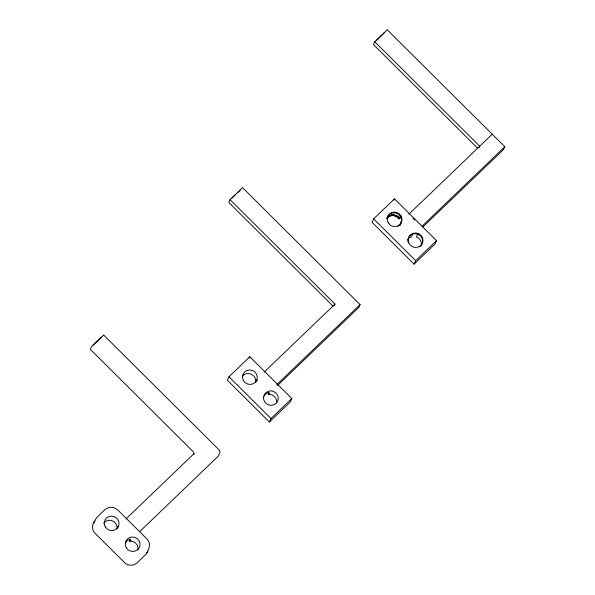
<?xml version="1.0" encoding="UTF-8"?>
<svg xmlns="http://www.w3.org/2000/svg" width="595" height="595" viewBox="0 0 595 595"><rect width="100%" height="100%" fill="white"/><g stroke="black" fill="none" stroke-linecap="round" stroke-linejoin="round"><path stroke-width="0.89" d="M103.627 335.149L92.441 345.546L90.187 349.213L193.092 451.583A2.975 2.878 24.4 0 1 193.873 454.394M257.538 380.034L255.56 381.938L255.701 380.845A7.438 7.185 24.4 0 0 242.232 376.419M400.033 225.111L401.603 220.678L401.424 222.039M399.974 225.393L400.651 222.768M117.341 528.613L117.929 526.687L116.992 528.754L117.133 527.661A7.438 7.185 24.4 0 0 103.664 523.228M219.614 453.554L219.986 451.932L219.138 449.939L103.634 335.037M255.664 382.377L256.497 379.878L255.56 381.938M277.523 385.486L358.859 307.392L360.109 304.633L242.507 187.641L230.005 199.637L228.755 202.404L333.103 306.209M93.668 522.827L96.65 517.576L104.988 509.573L109.063 507.334L113.608 507.431L117.55 509.737L146.943 538.973C151.108 542.878 149.434 548.858 146.809 553.075M138.033 549.81A7.438 7.185 24.4 0 0 130.714 541.167L129.591 541.286L130.528 539.226L129.732 539.308L127.085 540.632L125.493 543.176M422.881 226.978L503.548 149.531L504.813 146.742L387.204 29.75L374.709 41.754L373.444 44.536L477.792 148.341M228.971 376.761L227.387 380.25L269.386 422.026L290.226 402.027L291.803 398.546L249.803 356.762L228.971 376.761L270.97 418.545L269.386 422.026M249.171 358.153L249.803 356.762M276.593 402.994A7.438 7.185 24.4 0 0 269.275 394.351L268.159 394.47L269.096 392.41L268.3 392.492L265.645 393.816L264.054 396.359A7.438 7.185 24.4 0 0 263.228 397.311M334.375 305.495L335.007 304.097L230.005 199.637M373.667 218.871L372.091 222.359L414.09 264.143L434.923 244.136L436.507 240.655L394.5 198.871L373.667 218.871L415.674 260.655L414.09 264.143M393.868 200.262L394.5 198.871M388.074 216.885L386.914 218.551C389.234 213.798 396.694 213.776 399.394 218.216M387.367 218.075L387.68 217.376M387.754 217.577L388.312 216.706M387.992 217.406L388.52 216.483M388.208 217.182L389.085 216.141M388.766 216.84L389.599 215.769M389.286 216.461L389.881 215.658M389.561 216.357L390.141 215.502M389.822 216.193L390.774 215.316M390.454 216.015L391.376 215.078M391.064 215.777L391.688 215.048M391.369 215.747L391.979 214.966M391.659 215.658L392.321 215.643L392.633 214.944M392.321 215.643L393.295 214.877M392.975 215.576L393.6 214.921M393.288 215.621L393.905 214.914M393.593 215.613L394.225 215.762L394.545 215.063M394.225 215.762L394.894 215.859L395.206 215.159M394.894 215.859L395.497 215.286M395.184 215.985L395.794 215.353M401.186 215.97L400.242 218.06L399.074 218.908L396.054 216.357L396.367 215.658M396.679 216.617L396.991 215.925M396.932 216.811L397.244 216.119M397.2 216.952L397.512 216.253M397.676 217.383L397.988 216.692M398.211 217.8L398.531 217.101M398.412 218.053L398.724 217.354M398.628 218.253L398.947 217.554M399.074 218.908L400.338 216.126L399.476 215.011M400.242 224.166L400.561 223.467M400.16 224.821L400.472 224.129M417.883 233.552L416.478 236.944L418.203 237.844A7.438 7.185 24.4 0 1 421.163 245.69M479.079 147.605L479.711 146.206L374.709 41.754M376.471 40.445L384.809 32.45M231.775 198.336L235.62 194.647M238.186 192.185L240.105 190.333M93.207 345.152L101.544 337.149M408.877 214.215L492.214 134.21M264.173 372.106L335.007 304.097M422.145 226.115L504.813 146.742M125.962 518.974L194.044 453.613M276.772 384.645L360.109 304.633M268.159 394.47L269.476 393.206M415.674 260.655L436.507 240.655M129.591 541.286L130.915 540.022M139.624 531.662L218.209 456.209A2.975 2.878 24.4 0 0 219.072 454.178M270.97 418.545L291.803 398.546M412.09 234.304L412.737 234.11L411.472 236.899L410.825 237.085A7.438 7.185 24.4 0 0 407.917 239.443M395.474 216.052L396.054 216.357M412.915 218.239L414.856 220.165M147.686 551A8.925 8.627 24.4 0 1 145.411 554.845L137.073 562.84A8.925 8.627 24.4 0 1 124.526 562.572L95.126 533.328A8.925 8.627 24.4 0 1 95.074 521.056M407.999 242.039A7.438 7.185 24.4 0 1 412.752 234.043A7.438 7.185 24.4 0 1 421.721 237.524A7.438 7.185 24.4 0 1 419.906 246.657M387.048 218.276A7.438 7.185 24.4 0 1 397.81 213.761A7.438 7.185 24.4 0 1 399.52 225.237M399.052 225.654A7.438 7.185 24.4 0 1 397.995 226.353M105.248 526.806A7.438 7.185 24.4 0 0 118.055 527.073A7.438 7.185 24.4 0 0 111.607 516.096A7.438 7.185 24.4 0 0 105.248 526.806M126.244 547.697A7.438 7.185 24.4 0 0 139.059 547.965A7.438 7.185 24.4 0 0 132.611 536.988A7.438 7.185 24.4 0 0 126.244 547.697M243.496 380.688A7.438 7.185 24.4 0 0 256.304 380.956A7.438 7.185 24.4 0 0 249.855 369.978A7.438 7.185 24.4 0 0 243.496 380.688M264.5 401.58A7.438 7.185 24.4 0 0 277.307 401.848A7.438 7.185 24.4 0 0 270.859 390.87A7.438 7.185 24.4 0 0 264.5 401.58M388.349 223.051A7.438 7.185 24.4 0 0 401.149 222.82A7.438 7.185 24.4 0 0 394.262 212.088A7.438 7.185 24.4 0 0 388.349 223.051M408.817 242.953A7.438 7.185 24.4 0 0 421.558 244.634A7.438 7.185 24.4 0 0 416.388 233.047A7.438 7.185 24.4 0 0 408.817 242.953"/></g></svg>
